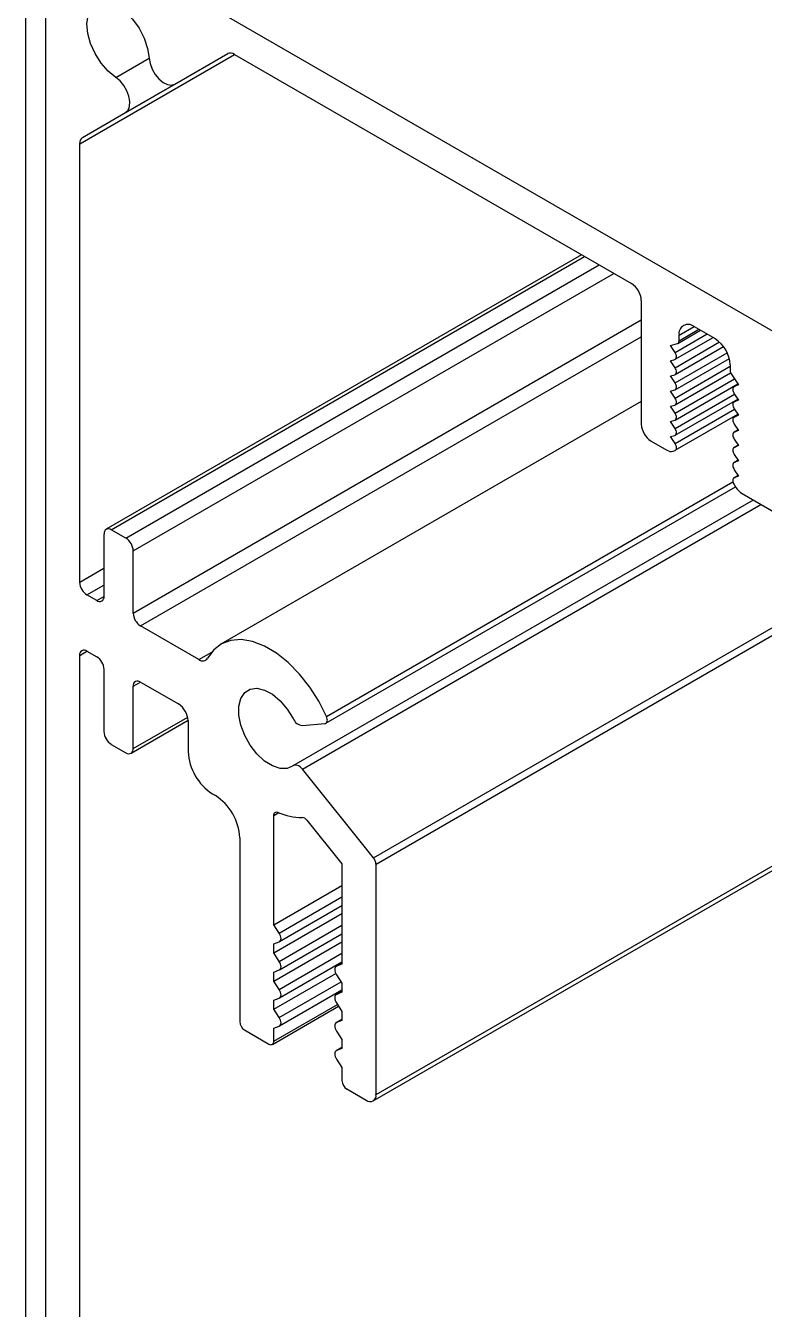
# Model space of a CAD drawing. Extents: x 0 to 7.2, y -18.1 to 0.
# Drawn here: x 0 to 1.073, y -15.406 to -13.542 of the extents above; entities that cross this region are included whole.
import ezdxf

# ---------------------------------------------------------------- set-up
doc = ezdxf.new("R2010")
doc.units = 0
doc.header["$LTSCALE"] = 0.5
doc.header["$MEASUREMENT"] = 0
doc.layers.add('Housing', color=150, linetype='CONTINUOUS')
doc.layers.add('Text-Unprinted', color=131, linetype='CONTINUOUS', plot=False)

msp = doc.modelspace()

# ---------------------------------------------------------------- linework, layer by layer
at = {"layer": 'Housing', "transparency": 16777216}
for p, q in [((1.1274, -14.0099), (0.0431, -13.3839)), ((0.029, -13.3921), (0.029, -16.6256)), ((0.0785, -13.7131), (0.3035, -13.5832)), ((0.0826, -13.704), (0.2941, -13.5819)), ((0.1311, -13.6167), (0.1795, -13.5888)), ((0.1451, -13.6679), (0.294, -13.5819)), ((0.2168, -13.6264), (0.2938, -13.582)), ((0.2168, -13.6264), (0.2935, -13.5822)), ((0.3035, -13.5832), (0.8804, -13.9162)), ((0.0826, -13.704), (0.1451, -13.6679)), ((0.0785, -14.35), (0.0785, -13.7131)), ((0.8077, -13.8743), (0.1169, -14.2731)), ((0.1244, -14.2738), (0.8121, -13.8768)), ((0.1456, -14.2861), (0.8333, -13.8891)), ((0.1562, -14.3045), (0.8546, -13.9013)), ((0.8945, -13.9407), (0.8945, -14.1204)), ((0.1562, -14.3949), (0.8945, -13.9688)), ((0.9476, -14.003), (0.9806, -13.984)), ((0.9493, -13.9912), (0.9712, -13.9785)), ((0.9493, -13.9994), (0.9783, -13.9826)), ((0.9712, -13.9785), (1.0017, -13.9961)), ((0.1669, -14.4133), (0.8945, -13.9933)), ((0.9369, -14.0062), (0.947, -14.0033)), ((0.9435, -14.0163), (0.9901, -13.9894)), ((0.9435, -14.0384), (1.0082, -14.001)), ((0.9438, -14.0262), (0.9988, -13.9945)), ((0.9493, -13.9994), (0.9493, -13.9912)), ((0.9435, -14.0163), (0.9369, -14.0062)), ((0.9435, -14.0604), (1.0193, -14.0166)), ((0.9438, -14.0482), (1.0141, -14.0077)), ((0.9369, -14.0283), (0.9432, -14.0264)), ((0.9435, -14.0384), (0.9369, -14.0283)), ((0.9435, -14.0825), (1.0236, -14.0362)), ((0.9438, -14.0703), (1.0224, -14.0249)), ((1.0236, -14.0341), (1.0236, -14.0423)), ((0.9369, -14.0503), (0.9432, -14.0485)), ((0.9435, -14.0604), (0.9369, -14.0503)), ((0.9435, -14.1045), (1.0299, -14.0546)), ((0.9438, -14.0923), (1.0243, -14.0458)), ((1.0259, -14.0488), (1.0359, -14.0634)), ((0.9369, -14.0724), (0.9432, -14.0705)), ((0.9435, -14.0825), (0.9369, -14.0724)), ((0.9435, -14.1266), (1.0299, -14.0767)), ((0.9438, -14.1144), (1.0349, -14.0618)), ((1.0353, -14.0625), (1.029, -14.0661)), ((1.0294, -14.0659), (1.0353, -14.0625)), ((1.0359, -14.0634), (1.0294, -14.0659)), ((1.0296, -14.0763), (1.0359, -14.0854)), ((0.8945, -14.0874), (0.2838, -14.44)), ((0.9369, -14.0944), (0.9432, -14.0926)), ((0.9435, -14.1045), (0.9369, -14.0944)), ((0.9438, -14.1364), (1.0349, -14.0839)), ((1.0353, -14.0845), (1.029, -14.0882)), ((1.0294, -14.088), (1.0353, -14.0846)), ((1.0359, -14.0854), (1.0294, -14.088)), ((0.9369, -14.1165), (0.9432, -14.1146)), ((0.9435, -14.1486), (1.0299, -14.0987)), ((0.9438, -14.1584), (1.0349, -14.1059)), ((1.0353, -14.1066), (1.029, -14.1102)), ((1.0294, -14.11), (1.0353, -14.1066)), ((1.0359, -14.1075), (1.0294, -14.11)), ((1.0296, -14.0983), (1.0359, -14.1075)), ((0.9435, -14.1266), (0.9369, -14.1165)), ((1.0353, -14.1286), (1.029, -14.1322)), ((1.0294, -14.1321), (1.0353, -14.1286)), ((1.0359, -14.1295), (1.0294, -14.1321)), ((1.0296, -14.1204), (1.0359, -14.1295)), ((0.9087, -14.1449), (0.9318, -14.1582)), ((0.9369, -14.1385), (0.9432, -14.1367)), ((0.9435, -14.1486), (0.9369, -14.1385)), ((1.0353, -14.1507), (1.029, -14.1543)), ((1.0294, -14.1541), (1.0353, -14.1507)), ((1.0359, -14.1516), (1.0294, -14.1541)), ((1.0296, -14.1424), (1.0359, -14.1516)), ((0.9409, -14.1596), (0.9435, -14.1586)), ((1.0296, -14.1645), (1.0359, -14.1736)), ((1.0353, -14.1727), (1.029, -14.1763)), ((1.0294, -14.1762), (1.0353, -14.1727)), ((1.0359, -14.1736), (1.0294, -14.1762)), ((1.0296, -14.1865), (1.0359, -14.1957)), ((0.4371, -14.545), (1.0276, -14.2041)), ((1.0353, -14.1948), (1.029, -14.1984)), ((1.0294, -14.1982), (1.0353, -14.1948)), ((1.0359, -14.1957), (1.0294, -14.1982)), ((1.0294, -14.2082), (1.032, -14.2122)), ((0.4363, -14.5549), (1.0314, -14.2113)), ((1.0411, -14.2213), (1.4405, -14.4519)), ((1.0571, -14.2306), (0.3892, -14.6161)), ((0.402, -14.6216), (1.0683, -14.237)), ((0.1138, -14.28), (0.1138, -14.3705)), ((0.1456, -14.2861), (0.1244, -14.2738)), ((0.1562, -14.3949), (0.1562, -14.3045)), ((0.0785, -14.35), (0.1138, -14.3296)), ((0.5055, -14.7503), (1.2315, -14.3312)), ((0.5091, -14.7594), (1.2411, -14.3368)), ((0.0891, -14.3684), (0.1138, -14.3541)), ((0.1032, -14.3766), (0.0891, -14.3684)), ((0.1032, -14.3766), (0.1138, -14.3705)), ((0.2516, -14.4623), (0.1669, -14.4133)), ((0.0785, -14.4562), (0.0891, -14.4501)), ((0.0891, -14.4501), (0.1032, -14.4582)), ((0.0785, -16.5276), (0.0785, -14.4562)), ((0.2516, -14.4623), (0.2704, -14.4514)), ((0.1138, -14.4766), (0.1138, -14.5671)), ((0.1562, -14.5011), (0.1669, -14.495)), ((0.1562, -14.5916), (0.1562, -14.5011)), ((0.1669, -14.495), (0.222, -14.5268)), ((0.5049, -15.1034), (1.5405, -14.5056)), ((0.5091, -15.0943), (1.5374, -14.5006)), ((0.1531, -14.5985), (0.2361, -14.5506)), ((0.1562, -14.5916), (0.2354, -14.5459)), ((0.2361, -14.5513), (0.2361, -14.5962)), ((0.402, -14.5583), (0.4348, -14.5553)), ((0.1244, -14.5855), (0.1456, -14.5977)), ((0.5055, -14.7503), (0.402, -14.6216)), ((0.2715, -14.6574), (0.2757, -14.6599)), ((0.3606, -14.6888), (0.3677, -14.6846)), ((0.3606, -14.8477), (0.3606, -14.6888)), ((0.4086, -14.6957), (0.4596, -14.7591)), ((0.3111, -14.7211), (0.3111, -14.9881)), ((0.4596, -14.7591), (0.4596, -14.9048)), ((0.5091, -15.0943), (0.5091, -14.7594)), ((0.3606, -14.8477), (0.4596, -14.7905)), ((0.3684, -14.8598), (0.4596, -14.8072)), ((0.3689, -14.8721), (0.4596, -14.8198)), ((0.3606, -14.8885), (0.4596, -14.8314)), ((0.3684, -14.8598), (0.3606, -14.8477)), ((0.3684, -14.9007), (0.4596, -14.8481)), ((0.3689, -14.913), (0.4596, -14.8606)), ((0.3606, -14.9293), (0.4596, -14.8722)), ((0.3606, -14.8754), (0.3684, -14.8724)), ((0.3606, -14.8885), (0.3606, -14.8754)), ((0.3684, -14.9007), (0.3606, -14.8885)), ((0.3684, -14.9415), (0.4596, -14.8889)), ((0.3606, -14.9163), (0.3684, -14.9132)), ((0.3606, -14.9293), (0.3606, -14.9163)), ((0.3689, -14.9538), (0.4596, -14.9015)), ((0.4596, -14.9033), (0.4512, -14.9081)), ((0.4517, -14.9079), (0.4596, -14.9034)), ((0.4596, -14.9048), (0.4517, -14.9079)), ((0.3606, -14.9702), (0.4505, -14.9182)), ((0.3684, -14.9415), (0.3606, -14.9293)), ((0.3684, -14.9823), (0.4582, -14.9305)), ((0.4517, -14.9204), (0.4596, -14.9326)), ((0.4596, -14.9326), (0.4596, -14.9457)), ((0.3606, -14.9571), (0.3684, -14.954)), ((0.3689, -14.9946), (0.4596, -14.9423)), ((0.4596, -14.9442), (0.4512, -14.949)), ((0.4517, -14.9487), (0.4596, -14.9442)), ((0.4596, -14.9457), (0.4517, -14.9487)), ((0.3585, -15.0213), (0.4546, -14.9658)), ((0.3606, -14.9702), (0.3606, -14.9571)), ((0.3606, -15.0167), (0.453, -14.9633)), ((0.3684, -14.9823), (0.3606, -14.9702)), ((0.4517, -14.9612), (0.4596, -14.9734)), ((0.4596, -14.985), (0.4512, -14.9898)), ((0.4517, -14.9896), (0.4596, -14.985)), ((0.4596, -14.9865), (0.4517, -14.9896)), ((0.4596, -14.9734), (0.4596, -14.9865)), ((0.3181, -15.0004), (0.3535, -15.0208)), ((0.3606, -14.9979), (0.3684, -14.9948)), ((0.3606, -15.0167), (0.3606, -14.9979)), ((0.4517, -15.0021), (0.4596, -15.0142)), ((0.4596, -15.0258), (0.4512, -15.0306)), ((0.4517, -15.0304), (0.4596, -15.0258)), ((0.4596, -15.0273), (0.4517, -15.0304)), ((0.4596, -15.0142), (0.4596, -15.0273)), ((0.4517, -15.0429), (0.4596, -15.0551)), ((0.4596, -15.0551), (0.4596, -15.0739)), ((0.4666, -15.0861), (0.4949, -15.1024))]:
    msp.add_line(p, q, dxfattribs=at)
at = {"layer": 'Housing', "transparency": 16777216, "flags": 128}
for points in [[(0.1311, -13.6167), (0.1199, -13.6076), (0.1096, -13.5959), (0.1009, -13.5822), (0.0943, -13.5676), (0.0903, -13.5529), (0.0891, -13.539), (0.0908, -13.5269), (0.0953, -13.5174), (0.1023, -13.511), (0.1114, -13.5081), (0.1219, -13.509), (0.1333, -13.5135), (0.1447, -13.5215), (0.1554, -13.5323), (0.1648, -13.5453), (0.1722, -13.5597), (0.1772, -13.5745), (0.1795, -13.5888)], [(0.1795, -13.5888), (0.1808, -13.5966), (0.1838, -13.6046), (0.1882, -13.6123), (0.1937, -13.6189), (0.1998, -13.6239), (0.206, -13.627), (0.2118, -13.6279), (0.2168, -13.6264)], [(0.1451, -13.6679), (0.1488, -13.6643), (0.151, -13.6588), (0.1515, -13.6518), (0.1501, -13.644), (0.1471, -13.636), (0.1427, -13.6283), (0.1372, -13.6217), (0.1311, -13.6167)], [(0.9432, -14.0264), (0.9442, -14.0259), (0.9449, -14.0251), (0.9453, -14.024), (0.9455, -14.0227), (0.9454, -14.0212), (0.945, -14.0195), (0.9444, -14.0179), (0.9435, -14.0163)], [(0.9432, -14.0485), (0.9442, -14.048), (0.9449, -14.0472), (0.9453, -14.0461), (0.9455, -14.0447), (0.9454, -14.0432), (0.945, -14.0416), (0.9444, -14.0399), (0.9435, -14.0384)], [(0.9432, -14.0705), (0.9442, -14.07), (0.9449, -14.0692), (0.9453, -14.0681), (0.9455, -14.0668), (0.9454, -14.0652), (0.945, -14.0636), (0.9444, -14.062), (0.9435, -14.0604)], [(1.0294, -14.0659), (1.0285, -14.0665), (1.0279, -14.0674), (1.0275, -14.0685), (1.0274, -14.0699), (1.0275, -14.0715), (1.028, -14.0731), (1.0287, -14.0747), (1.0296, -14.0763)], [(0.9432, -14.0926), (0.9442, -14.0921), (0.9449, -14.0913), (0.9453, -14.0902), (0.9455, -14.0888), (0.9454, -14.0873), (0.945, -14.0857), (0.9444, -14.084), (0.9435, -14.0825)], [(1.0294, -14.088), (1.0285, -14.0885), (1.0279, -14.0894), (1.0275, -14.0906), (1.0274, -14.092), (1.0275, -14.0935), (1.028, -14.0952), (1.0287, -14.0968), (1.0296, -14.0983)], [(0.9432, -14.1146), (0.9442, -14.1141), (0.9449, -14.1133), (0.9453, -14.1122), (0.9455, -14.1109), (0.9454, -14.1093), (0.945, -14.1077), (0.9444, -14.1061), (0.9435, -14.1045)], [(1.0294, -14.11), (1.0285, -14.1106), (1.0279, -14.1115), (1.0275, -14.1126), (1.0274, -14.114), (1.0275, -14.1156), (1.028, -14.1172), (1.0287, -14.1188), (1.0296, -14.1204)], [(0.9432, -14.1367), (0.9442, -14.1362), (0.9449, -14.1354), (0.9453, -14.1343), (0.9455, -14.1329), (0.9454, -14.1314), (0.945, -14.1298), (0.9444, -14.1281), (0.9435, -14.1266)], [(1.0294, -14.1321), (1.0285, -14.1326), (1.0279, -14.1335), (1.0275, -14.1347), (1.0274, -14.1361), (1.0275, -14.1376), (1.028, -14.1393), (1.0287, -14.1409), (1.0296, -14.1424)], [(0.9435, -14.1586), (0.9443, -14.1581), (0.945, -14.1572), (0.9454, -14.1561), (0.9455, -14.1548), (0.9454, -14.1533), (0.945, -14.1517), (0.9443, -14.1501), (0.9435, -14.1486)], [(1.0294, -14.1541), (1.0285, -14.1547), (1.0279, -14.1556), (1.0275, -14.1567), (1.0274, -14.1581), (1.0275, -14.1597), (1.028, -14.1613), (1.0287, -14.1629), (1.0296, -14.1645)], [(1.0294, -14.1762), (1.0285, -14.1767), (1.0279, -14.1776), (1.0275, -14.1788), (1.0274, -14.1802), (1.0275, -14.1817), (1.028, -14.1834), (1.0287, -14.185), (1.0296, -14.1865)], [(1.0294, -14.1982), (1.0285, -14.1987), (1.0279, -14.1996), (1.0275, -14.2007), (1.0274, -14.2021), (1.0275, -14.2035), (1.0279, -14.2051), (1.0285, -14.2067), (1.0294, -14.2082)], [(0.4371, -14.545), (0.4261, -14.523), (0.4129, -14.5023), (0.3979, -14.4834), (0.3815, -14.4668), (0.3644, -14.4532), (0.347, -14.4429), (0.3298, -14.4363), (0.3133, -14.4334), (0.2981, -14.4345), (0.2846, -14.4395), (0.2733, -14.4482), (0.2644, -14.4604)], [(0.3887, -14.6165), (0.3801, -14.6204), (0.3699, -14.6205), (0.3586, -14.6169), (0.3471, -14.6097), (0.336, -14.5995), (0.3262, -14.5869), (0.3182, -14.5727), (0.3126, -14.5578), (0.3097, -14.5432), (0.3097, -14.5299), (0.3126, -14.5187), (0.3182, -14.5104), (0.3262, -14.5054), (0.336, -14.5041), (0.3471, -14.5067), (0.3586, -14.5128), (0.3699, -14.5222), (0.3801, -14.5342), (0.3887, -14.548)], [(0.4348, -14.5553), (0.436, -14.555), (0.437, -14.5543), (0.4377, -14.5533), (0.4382, -14.552), (0.4384, -14.5504), (0.4383, -14.5487), (0.4378, -14.5468), (0.4371, -14.545)], [(0.402, -14.6216), (0.4004, -14.6197), (0.3986, -14.6182), (0.3968, -14.6169), (0.395, -14.616), (0.3932, -14.6155), (0.3916, -14.6155), (0.39, -14.6158), (0.3887, -14.6165)], [(0.3606, -14.6888), (0.3607, -14.6873), (0.361, -14.6861), (0.3616, -14.6851), (0.3623, -14.6844), (0.3633, -14.6839), (0.3643, -14.6837), (0.3655, -14.6838), (0.3668, -14.6842)], [(0.3684, -14.8724), (0.3695, -14.8717), (0.3703, -14.8706), (0.3708, -14.8692), (0.371, -14.8676), (0.3708, -14.8657), (0.3703, -14.8637), (0.3695, -14.8617), (0.3684, -14.8598)], [(0.3684, -14.9132), (0.3695, -14.9125), (0.3703, -14.9115), (0.3708, -14.9101), (0.371, -14.9084), (0.3708, -14.9065), (0.3703, -14.9046), (0.3695, -14.9026), (0.3684, -14.9007)], [(0.4517, -14.9079), (0.4506, -14.9086), (0.4498, -14.9096), (0.4493, -14.911), (0.4492, -14.9127), (0.4493, -14.9146), (0.4498, -14.9165), (0.4506, -14.9185), (0.4517, -14.9204)], [(0.3684, -14.954), (0.3695, -14.9533), (0.3703, -14.9523), (0.3708, -14.9509), (0.371, -14.9492), (0.3708, -14.9474), (0.3703, -14.9454), (0.3695, -14.9434), (0.3684, -14.9415)], [(0.4517, -14.9487), (0.4506, -14.9494), (0.4498, -14.9505), (0.4493, -14.9519), (0.4492, -14.9535), (0.4493, -14.9554), (0.4498, -14.9574), (0.4506, -14.9593), (0.4517, -14.9612)], [(0.3684, -14.9948), (0.3695, -14.9942), (0.3703, -14.9931), (0.3708, -14.9917), (0.371, -14.99), (0.3708, -14.9882), (0.3703, -14.9862), (0.3695, -14.9842), (0.3684, -14.9823)], [(0.4517, -14.9896), (0.4506, -14.9902), (0.4498, -14.9913), (0.4493, -14.9927), (0.4492, -14.9944), (0.4493, -14.9962), (0.4498, -14.9982), (0.4506, -15.0002), (0.4517, -15.0021)], [(0.4517, -15.0304), (0.4506, -15.0311), (0.4498, -15.0321), (0.4493, -15.0335), (0.4492, -15.0352), (0.4493, -15.0371), (0.4498, -15.039), (0.4506, -15.041), (0.4517, -15.0429)]]:
    msp.add_lwpolyline(points, dxfattribs=at)
at = {"layer": 'Housing', "transparency": 16777216}
for centre, radius, start, end in [((0.2976, -13.5914), 0.0101, 54.3815, 114.3139), ((0.0885, -13.7121), 0.0101, 125.6982, 185.6204), ((0.8638, -13.9421), 0.0307, 2.6055, 57.3945), ((0.9626, -13.989), 0.0135, 50.7969, 189.2141), ((0.9456, -13.9999), 0.00371, 292.5514, 7.6417), ((0.976, -14.0363), 0.0476, 2.6055, 57.3945), ((1.0356, -14.0418), 0.012, 182.3555, 215.7763), ((0.9252, -14.119), 0.0307, 182.6055, 237.3945), ((0.9378, -14.1494), 0.0107, 235.5961, 286.5608), ((1.0558, -14.1975), 0.028, 211.8168, 238.3212), ((0.1203, -14.2789), 0.00655, 50.7967, 189.214), ((0.1332, -14.3055), 0.0231, 2.6055, 57.3947), ((0.1015, -14.349), 0.0231, 182.6055, 237.3945), ((0.1074, -14.3715), 0.00655, 230.7961, 9.2139), ((0.1793, -14.3939), 0.0231, 182.6055, 237.3945), ((0.0849, -14.4551), 0.00655, 50.7964, 189.214), ((0.0908, -14.4777), 0.0231, 2.6055, 57.3945), ((0.2572, -14.4557), 0.0086, 229.9538, 326.962), ((0.1627, -14.5001), 0.00655, 50.7969, 189.2141), ((0.2054, -14.5527), 0.0307, 2.6055, 57.3945), ((0.404, -14.5419), 0.0165, 201.6575, 263.0713), ((0.1368, -14.566), 0.0231, 182.6055, 237.3943), ((0.1498, -14.5926), 0.00655, 230.7967, 9.214), ((0.3129, -14.5927), 0.0768, 182.6055, 237.3945), ((0.2343, -14.7246), 0.0768, 2.6055, 57.3945), ((0.4005, -14.6113), 0.0804, 245.2098, 270.8907), ((0.4008, -14.7009), 0.00936, 33.898, 84.4976), ((0.4937, -14.7601), 0.0153, 2.6394, 39.7722), ((0.3264, -14.9874), 0.0154, 182.6055, 237.3943), ((0.3563, -15.0174), 0.00437, 230.7967, 9.2141), ((0.4749, -15.0732), 0.0154, 182.6055, 237.3945), ((0.5004, -15.0957), 0.00873, 230.7967, 9.214)]:
    msp.add_arc(centre, radius, start, end, dxfattribs=at)
at = {"layer": 'Text-Unprinted', "ltscale": 0.5, "transparency": 16777216}
msp.add_lwpolyline([(0, 0), (6.7876, 0), (6.7876, -18.0494), (0, -18.0495)], close=True, dxfattribs=at)

doc.saveas('drawing.dxf')
